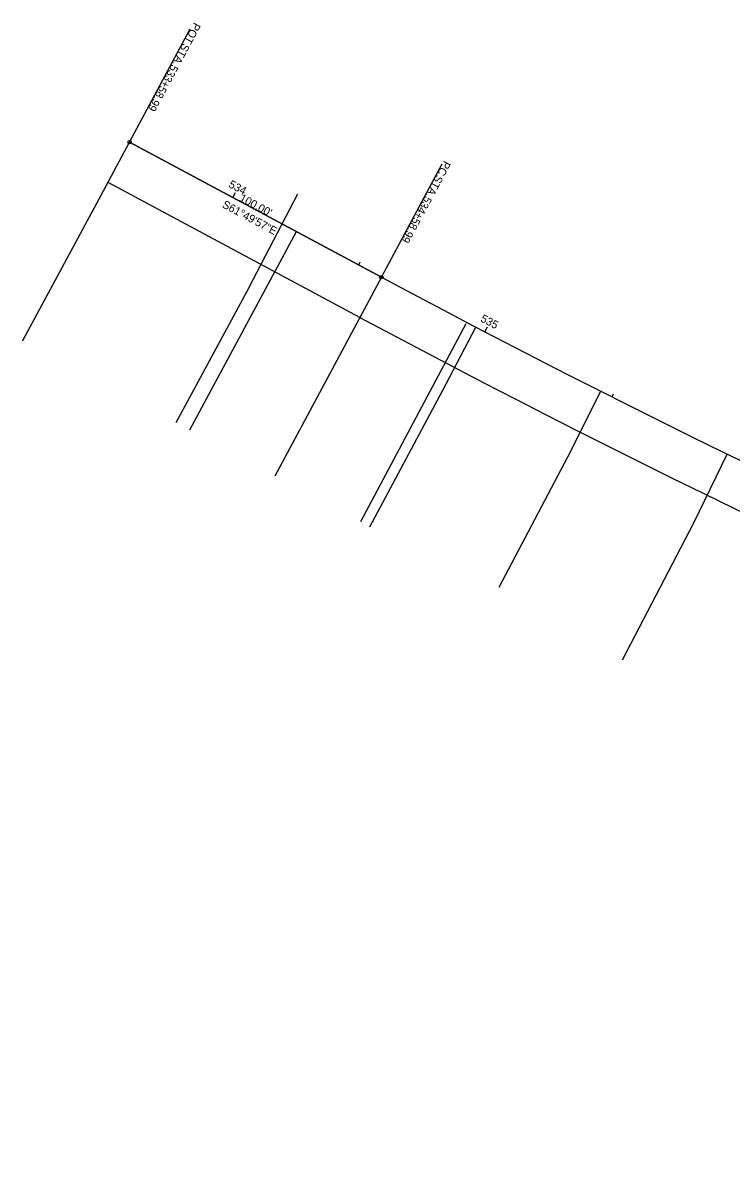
# Model space of a CAD drawing. Extents: x 239001 to 240460, y 531443 to 532029.
# Drawn here: x 239000.7 to 239248.8, y 531632.7 to 532029 of the extents above; entities that cross this region are included whole.
import ezdxf

# ---------------------------------------------------------------- set-up
doc = ezdxf.new("R2010")
doc.units = 0
for name, color, linetype in [('_CIVIL_CONSTRUCTION', 7, 'Continuous'), ('Default', 7, 'Continuous'), ('DV_X_Section_VMS_Line', 7, 'Continuous'), ('PF_P_Grade_Line', 7, 'Continuous'), ('RW_X_CL', 7, 'Continuous'), ('RW_X_CL_100_Cardinal_Points', 7, 'Continuous'), ('RW_X_CL_100_Curve_Data', 7, 'Continuous'), ('SC_Scratch1', 7, 'Continuous')]:
    doc.layers.add(name, color=color, linetype=linetype)

msp = doc.modelspace()

# ---------------------------------------------------------------- linework, layer by layer
at = {"layer": '_CIVIL_CONSTRUCTION'}
for p, q in [((239038.14, 531987.22), (239059.39, 532026.89)), ((239038.14, 531987.22), (239059.39, 532026.89)), ((239126.3, 531940.02), (239147.54, 531979.69)), ((239126.3, 531940.02), (239147.54, 531979.69))]:
    msp.add_line(p, q, dxfattribs=at)
for centre in [(239038.14, 531987.22), (239038.14, 531987.22), (239126.3, 531940.02), (239126.3, 531940.02)]:
    msp.add_circle(centre, 0.6, dxfattribs=at)
at = {"layer": 'Default'}
for p, q in [((239026.47, 531965.58), (239000.75, 531917.92)), ((239080, 531936.53), (239054.36, 531889))]:
    msp.add_line(p, q, dxfattribs=at)
at = {"layer": 'DV_X_Section_VMS_Line'}
for centre in [(239038.14, 531987.22), (239082.19, 531963.55), (239126.3, 531940.02), (239000.75, 531917.92), (239170.55, 531916.72), (239215.12, 531894.03)]:
    msp.add_circle(centre, 0.05, dxfattribs=at)
at = {"layer": 'PF_P_Grade_Line'}
for p, q in [((239026.4, 531965.45), (239038.07, 531987.26)), ((239118.75, 531925.91), (239030.59, 531973.12)), ((239080, 531936.52), (239097.08, 531969.09)), ((239096.52, 531955.9), (239059.09, 531886.45)), ((239126.3, 531940.02), (239089.01, 531870.37)), ((239155.83, 531923.66), (239118.98, 531854.38)), ((239147.76, 531900.23), (239159.4, 531922.51)), ((239122.22, 531852.65), (239147.84, 531900.38)), ((239191.57, 531877.06), (239203.17, 531900.03)), ((239167.59, 531831.49), (239191.57, 531877.06)), ((239235.67, 531853.97), (239247.43, 531878.06)), ((239210.72, 531806.08), (239235.67, 531853.97))]:
    msp.add_line(p, q, dxfattribs=at)
msp.add_arc((240834.18, 535129.54), 3634, 241.83261, 254.20998, dxfattribs=at)
at = {"layer": 'RW_X_CL'}
for p, q in [((239126.3, 531940.02), (239038.14, 531987.22)), ((239038.14, 531987.22), (239126.3, 531940.02))]:
    msp.add_line(p, q, dxfattribs=at)
msp.add_arc((240834.18, 535129.54), 3618, 241.83261, 254.20998, dxfattribs=at)
msp.add_arc((240834.18, 535129.54), 3618, 241.83261, 254.20998, dxfattribs=at)
at = {"layer": 'RW_X_CL_100_Curve_Data'}
for p, q in [((239074.3, 531967.86), (239075.24, 531969.63)), ((239074.3, 531967.86), (239075.24, 531969.63)), ((239118.38, 531944.26), (239118.94, 531945.32)), ((239118.38, 531944.26), (239118.94, 531945.32)), ((239162.56, 531920.86), (239163.49, 531922.64)), ((239162.56, 531920.86), (239163.49, 531922.64)), ((239207.07, 531898.07), (239207.61, 531899.14)), ((239207.07, 531898.07), (239207.61, 531899.14))]:
    msp.add_line(p, q, dxfattribs=at)

# ---------------------------------------------------------------- texts
at = {"layer": '_CIVIL_CONSTRUCTION'}
for s, p in [('POT', (239060.73, 532029.32)), ('POT', (239060.73, 532029.32)), (' STA. ', (239057.33, 532022.97)), (' STA. ', (239057.33, 532022.97)), ('533+58.99', (239052.87, 532014.63)), ('533+58.99', (239052.87, 532014.63)), ('PC', (239148.27, 531980.96)), ('PC', (239148.27, 531980.96)), (' STA. ', (239146.11, 531976.92)), (' STA. ', (239146.11, 531976.92)), ('534+58.99', (239141.65, 531968.58)), ('534+58.99', (239141.65, 531968.58))]:
    msp.add_text(s, height=2.8, rotation=241.8326, dxfattribs=at).set_placement(p)
at = {"layer": 'RW_X_CL_100_Cardinal_Points'}
msp.add_text("100.00'", height=2.8, rotation=331.8326, dxfattribs=at).set_placement((239076.36, 531966.81))
msp.add_text("100.00'", height=2.8, rotation=331.8326, dxfattribs=at).set_placement((239076.36, 531966.81))
at = {"layer": 'RW_X_CL_100_Curve_Data'}
for s, rotation, p in [('534', 331.8326, (239072.59, 531971.61)), ('534', 331.8326, (239072.59, 531971.61)), ('535', 332.4821, (239160.79, 531924.61)), ('535', 332.4821, (239160.79, 531924.61))]:
    msp.add_text(s, height=2.8, rotation=rotation, dxfattribs=at).set_placement(p)
at = {"layer": 'SC_Scratch1'}
msp.add_text('S61°49\'57"E', height=2.8, rotation=331.8326, dxfattribs=at).set_placement((239070.31, 531964.55))
msp.add_text('S61°49\'57"E', height=2.8, rotation=331.8326, dxfattribs=at).set_placement((239070.31, 531964.55))

doc.saveas('drawing.dxf')
